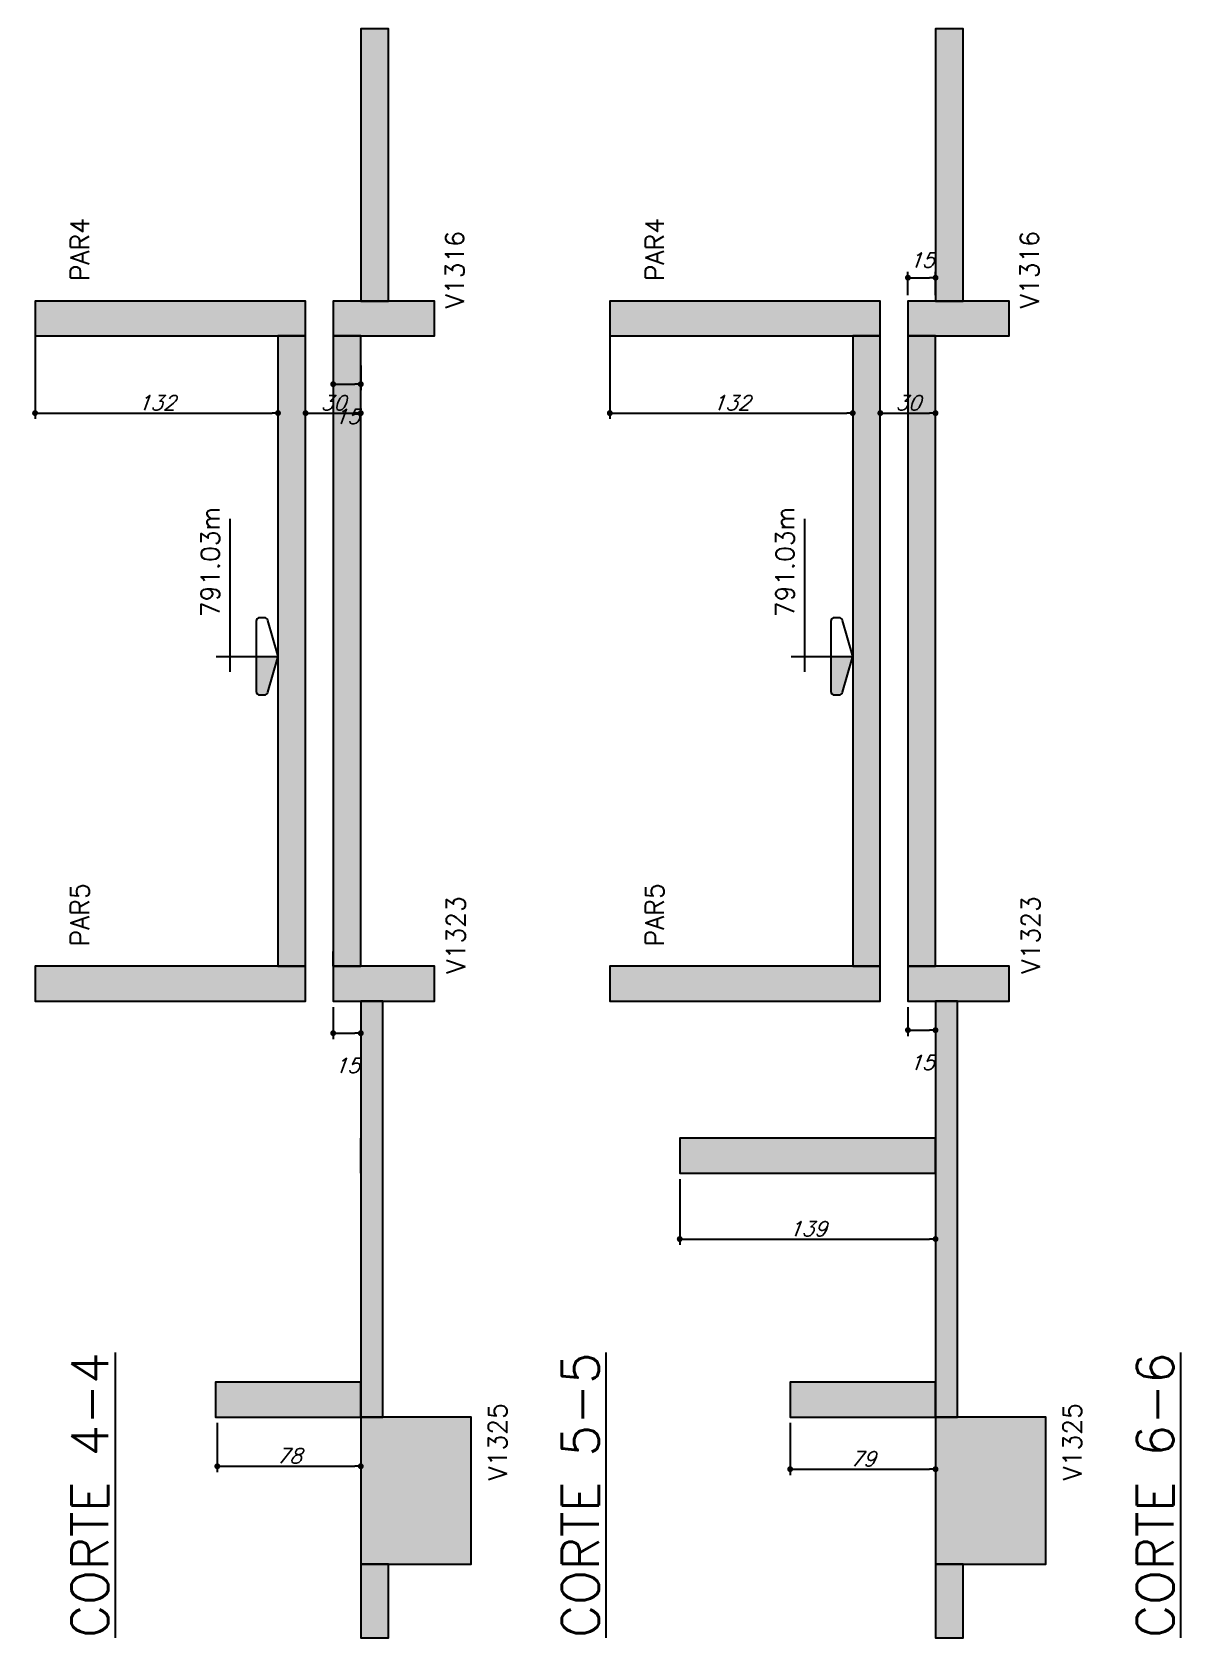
# Model space of a CAD drawing. Extents: x -5051 to 5519, y -2218 to 2282.
# Drawn here: x -4542 to -3918, y -556 to 317 of the extents above; entities that cross this region are included whole.
import ezdxf
from ezdxf.enums import TextEntityAlignment as Align

# ---------------------------------------------------------------- set-up
doc = ezdxf.new("R2010")
doc.units = 0
doc.header["$LTSCALE"] = 50
doc.header["$MEASUREMENT"] = 0
doc.layers.get('0').update_dxf_attribs({"linetype": 'CONTINUOUS'})
doc.layers.get('DEFPOINTS').update_dxf_attribs({"linetype": 'CONTINUOUS'})
for name, color, linetype in [('F-CORTE', 4, 'CONTINUOUS'), ('F-COTAS', 106, 'CONTINUOUS'), ('F-NÍVEL-VISTA', 2, 'CONTINUOUS'), ('F-SOLIDO-CORTE', 71, 'CONTINUOUS'), ('F-TEXTO', 6, 'CONTINUOUS'), ('F-TEXTO-YELLOW', 2, 'CONTINUOUS')]:
    doc.layers.add(name, color=color, linetype=linetype)
doc.styles.add('CP-TEXT-INCL', font='simplex.shx', dxfattribs={"oblique": 20})
doc.styles.add('MCP', font='simplex.shx')
doc.dimstyles.new('CP-COTAS-50', dxfattribs={"dimscale": 0.64, "dimtxt": 12.5, "dimasz": 5, "dimexe": 5, "dimexo": 5, "dimgap": 2.5, "dimtad": 1, "dimdec": 1, "dimdsep": 46, "dimtxsty": 'CP-TEXT-INCL', "dimblk1": 'DOT', "dimblk2": 'DOT', "dimsah": 1, "dimcen": 9, "dimclrd": 256, "dimclre": 256, "dimclrt": 256, "dimadec": 0, "dimazin": 0, "dimtfac": 1, "dimtdec": 1, "dimtmove": 2, "dimatfit": 3, "dimldrblk": 'DOT', "dimfxl": 5, "dimtolj": 1, "dimarcsym": 0})

# ---------------------------------------------------------------- blocks, each defined once
blk = doc.blocks.new('_DOT')
at = {"color": 0, "linetype": 'ByBlock'}
blk.add_line((-0.5, 0), (-1, 0), dxfattribs=at)
at = {"color": 0, "linetype": 'ByBlock', "const_width": 0.5}
blk.add_lwpolyline([(-0.25, 0, 1), (0.25, 0, 1)], format="xyb", close=True, dxfattribs=at)
blk = doc.blocks.new('*D253')
at = {"layer": 'DEFPOINTS', "color": 0, "linetype": 'Continuous', "transparency": 16777216}
for p in [(-4441.67, -435.5), (-4363.71, -455.48), (-4363.71, -462.24)]:
    blk.add_point(p, dxfattribs=at)
at = {"layer": 'F-COTAS', "linetype": 'Continuous', "lineweight": -2, "transparency": 16777216}
for p, q in [((-4441.67, -438.7), (-4441.67, -465.44)), ((-4438.47, -462.24), (-4366.91, -462.24)), ((-4363.71, -458.68), (-4363.71, -465.44))]:
    blk.add_line(p, q, dxfattribs=at)
at = {"layer": 'F-COTAS', "linetype": 'Continuous', "lineweight": -2, "transparency": 16777216, "xscale": 3.2, "yscale": 3.2, "zscale": 3.2, "rotation": 180}
blk.add_blockref('_DOT', (-4441.67, -462.24), dxfattribs=at)
at = {"layer": 'F-COTAS', "linetype": 'Continuous', "lineweight": -2, "transparency": 16777216, "xscale": 3.2, "yscale": 3.2, "zscale": 3.2}
blk.add_blockref('_DOT', (-4363.71, -462.24), dxfattribs=at)
at = {"layer": 'F-COTAS', "linetype": 'Continuous', "transparency": 16777216, "insert": (-4402.69, -456.64), "char_height": 8, "attachment_point": 5, "style": 'CP-TEXT-INCL'}
blk.add_mtext('\\A1;78', dxfattribs=at)
blk = doc.blocks.new('*D254')
at = {"layer": 'DEFPOINTS', "color": 0, "linetype": 'Continuous', "transparency": 16777216}
for p in [(-4130.38, -435.5), (-4051.38, -456.83), (-4051.38, -463.83)]:
    blk.add_point(p, dxfattribs=at)
at = {"layer": 'F-COTAS', "linetype": 'Continuous', "lineweight": -2, "transparency": 16777216}
for p, q in [((-4130.38, -438.7), (-4130.38, -467.03)), ((-4051.38, -460.03), (-4051.38, -467.03)), ((-4127.18, -463.83), (-4054.58, -463.83))]:
    blk.add_line(p, q, dxfattribs=at)
at = {"layer": 'F-COTAS', "linetype": 'Continuous', "lineweight": -2, "transparency": 16777216, "xscale": 3.2, "yscale": 3.2, "zscale": 3.2, "rotation": 180}
blk.add_blockref('_DOT', (-4130.38, -463.83), dxfattribs=at)
at = {"layer": 'F-COTAS', "linetype": 'Continuous', "lineweight": -2, "transparency": 16777216, "xscale": 3.2, "yscale": 3.2, "zscale": 3.2}
blk.add_blockref('_DOT', (-4051.38, -463.83), dxfattribs=at)
at = {"layer": 'F-COTAS', "linetype": 'Continuous', "transparency": 16777216, "insert": (-4090.88, -458.23), "char_height": 8, "attachment_point": 5, "style": 'CP-TEXT-INCL'}
blk.add_mtext('\\A1;79', dxfattribs=at)
blk = doc.blocks.new('*D255')
at = {"layer": 'DEFPOINTS', "color": 0, "linetype": 'Continuous', "transparency": 16777216}
for p in [(-4190.38, -303), (-4051.38, -319.33), (-4051.38, -338.75)]:
    blk.add_point(p, dxfattribs=at)
at = {"layer": 'F-COTAS', "linetype": 'Continuous', "lineweight": -2, "transparency": 16777216}
for p, q in [((-4190.38, -306.2), (-4190.38, -341.95)), ((-4051.38, -322.53), (-4051.38, -341.95)), ((-4187.18, -338.75), (-4054.58, -338.75))]:
    blk.add_line(p, q, dxfattribs=at)
at = {"layer": 'F-COTAS', "linetype": 'Continuous', "lineweight": -2, "transparency": 16777216, "xscale": 3.2, "yscale": 3.2, "zscale": 3.2, "rotation": 180}
blk.add_blockref('_DOT', (-4190.38, -338.75), dxfattribs=at)
at = {"layer": 'F-COTAS', "linetype": 'Continuous', "lineweight": -2, "transparency": 16777216, "xscale": 3.2, "yscale": 3.2, "zscale": 3.2}
blk.add_blockref('_DOT', (-4051.38, -338.75), dxfattribs=at)
at = {"layer": 'F-COTAS', "linetype": 'Continuous', "transparency": 16777216, "insert": (-4120.88, -333.15), "char_height": 8, "attachment_point": 5, "style": 'CP-TEXT-INCL'}
blk.add_mtext('\\A1;139', dxfattribs=at)
blk = doc.blocks.new('*D257')
at = {"layer": 'DEFPOINTS', "color": 0, "linetype": 'Continuous', "transparency": 16777216}
for p in [(-4378.71, -209.5), (-4363.71, -214.76), (-4363.71, -226.89)]:
    blk.add_point(p, dxfattribs=at)
at = {"layer": 'F-COTAS', "linetype": 'Continuous', "lineweight": -2, "transparency": 16777216}
for p, q in [((-4378.71, -212.7), (-4378.71, -230.09)), ((-4363.71, -217.96), (-4363.71, -230.09)), ((-4375.51, -226.89), (-4366.91, -226.89))]:
    blk.add_line(p, q, dxfattribs=at)
at = {"layer": 'F-COTAS', "linetype": 'Continuous', "lineweight": -2, "transparency": 16777216, "xscale": 3.2, "yscale": 3.2, "zscale": 3.2, "rotation": 180}
blk.add_blockref('_DOT', (-4378.71, -226.89), dxfattribs=at)
at = {"layer": 'F-COTAS', "linetype": 'Continuous', "lineweight": -2, "transparency": 16777216, "xscale": 3.2, "yscale": 3.2, "zscale": 3.2}
blk.add_blockref('_DOT', (-4363.71, -226.89), dxfattribs=at)
at = {"layer": 'F-COTAS', "linetype": 'Continuous', "transparency": 16777216, "insert": (-4371.21, -244.49), "char_height": 8, "attachment_point": 5, "style": 'CP-TEXT-INCL'}
blk.add_mtext('\\A1;15', dxfattribs=at)
blk = doc.blocks.new('*D258')
at = {"layer": 'DEFPOINTS', "color": 0, "linetype": 'Continuous', "transparency": 16777216}
for p in [(-4066.38, -209.5), (-4051.38, -209.5), (-4051.38, -225.23)]:
    blk.add_point(p, dxfattribs=at)
at = {"layer": 'F-COTAS', "linetype": 'Continuous', "lineweight": -2, "transparency": 16777216}
for p, q in [((-4066.38, -212.7), (-4066.38, -228.43)), ((-4051.38, -212.7), (-4051.38, -228.43)), ((-4063.18, -225.23), (-4054.58, -225.23))]:
    blk.add_line(p, q, dxfattribs=at)
at = {"layer": 'F-COTAS', "linetype": 'Continuous', "lineweight": -2, "transparency": 16777216, "xscale": 3.2, "yscale": 3.2, "zscale": 3.2, "rotation": 180}
blk.add_blockref('_DOT', (-4066.38, -225.23), dxfattribs=at)
at = {"layer": 'F-COTAS', "linetype": 'Continuous', "lineweight": -2, "transparency": 16777216, "xscale": 3.2, "yscale": 3.2, "zscale": 3.2}
blk.add_blockref('_DOT', (-4051.38, -225.23), dxfattribs=at)
at = {"layer": 'F-COTAS', "linetype": 'Continuous', "transparency": 16777216, "insert": (-4058.88, -242.83), "char_height": 8, "attachment_point": 5, "style": 'CP-TEXT-INCL'}
blk.add_mtext('\\A1;15', dxfattribs=at)
blk = doc.blocks.new('*D260')
at = {"layer": 'DEFPOINTS', "color": 0, "linetype": 'Continuous', "transparency": 16777216}
for p in [(-4378.71, 152), (-4363.71, 139.1), (-4363.71, 125.82)]:
    blk.add_point(p, dxfattribs=at)
at = {"layer": 'F-COTAS', "linetype": 'Continuous', "lineweight": -2, "transparency": 16777216}
for p, q in [((-4378.71, 148.8), (-4378.71, 122.62)), ((-4363.71, 135.9), (-4363.71, 122.62)), ((-4375.51, 125.82), (-4366.91, 125.82))]:
    blk.add_line(p, q, dxfattribs=at)
at = {"layer": 'F-COTAS', "linetype": 'Continuous', "lineweight": -2, "transparency": 16777216, "xscale": 3.2, "yscale": 3.2, "zscale": 3.2, "rotation": 180}
blk.add_blockref('_DOT', (-4378.71, 125.82), dxfattribs=at)
at = {"layer": 'F-COTAS', "linetype": 'Continuous', "lineweight": -2, "transparency": 16777216, "xscale": 3.2, "yscale": 3.2, "zscale": 3.2}
blk.add_blockref('_DOT', (-4363.71, 125.82), dxfattribs=at)
at = {"layer": 'F-COTAS', "linetype": 'Continuous', "transparency": 16777216, "insert": (-4371.21, 108.22), "char_height": 8, "attachment_point": 5, "style": 'CP-TEXT-INCL'}
blk.add_mtext('\\A1;15', dxfattribs=at)
blk = doc.blocks.new('*D261')
at = {"layer": 'DEFPOINTS', "color": 0, "linetype": 'Continuous', "transparency": 16777216}
for p in [(-4051.38, 183.68), (-4066.38, 171), (-4051.38, 171)]:
    blk.add_point(p, dxfattribs=at)
at = {"layer": 'F-COTAS', "linetype": 'Continuous', "lineweight": -2, "transparency": 16777216}
for p, q in [((-4066.38, 174.2), (-4066.38, 186.88)), ((-4063.18, 183.68), (-4054.58, 183.68)), ((-4051.38, 174.2), (-4051.38, 186.88))]:
    blk.add_line(p, q, dxfattribs=at)
at = {"layer": 'F-COTAS', "linetype": 'Continuous', "lineweight": -2, "transparency": 16777216, "xscale": 3.2, "yscale": 3.2, "zscale": 3.2, "rotation": 180}
blk.add_blockref('_DOT', (-4066.38, 183.68), dxfattribs=at)
at = {"layer": 'F-COTAS', "linetype": 'Continuous', "lineweight": -2, "transparency": 16777216, "xscale": 3.2, "yscale": 3.2, "zscale": 3.2}
blk.add_blockref('_DOT', (-4051.38, 183.68), dxfattribs=at)
at = {"layer": 'F-COTAS', "linetype": 'Continuous', "transparency": 16777216, "insert": (-4058.88, 193.28), "char_height": 8, "attachment_point": 5, "style": 'CP-TEXT-INCL'}
blk.add_mtext('\\A1;15', dxfattribs=at)
blk = doc.blocks.new('*D263')
at = {"layer": 'DEFPOINTS', "color": 0, "transparency": 16777216}
for p in [(-4228.38, 155.78), (-4096.38, 122.63), (-4096.38, 110.09)]:
    blk.add_point(p, dxfattribs=at)
at = {"layer": 'F-COTAS', "lineweight": -2, "transparency": 16777216}
for p, q in [((-4228.38, 152.58), (-4228.38, 106.89)), ((-4096.38, 119.43), (-4096.38, 106.89)), ((-4225.18, 110.09), (-4099.58, 110.09))]:
    blk.add_line(p, q, dxfattribs=at)
at = {"layer": 'F-COTAS', "lineweight": -2, "transparency": 16777216, "xscale": 3.2, "yscale": 3.2, "zscale": 3.2, "rotation": 180}
blk.add_blockref('_DOT', (-4228.38, 110.09), dxfattribs=at)
at = {"layer": 'F-COTAS', "lineweight": -2, "transparency": 16777216, "xscale": 3.2, "yscale": 3.2, "zscale": 3.2}
blk.add_blockref('_DOT', (-4096.38, 110.09), dxfattribs=at)
at = {"layer": 'F-COTAS', "transparency": 16777216, "insert": (-4162.38, 115.69), "char_height": 8, "attachment_point": 5, "style": 'CP-TEXT-INCL'}
blk.add_mtext('\\A1;132', dxfattribs=at)
blk = doc.blocks.new('*D264')
at = {"layer": 'DEFPOINTS', "color": 0, "transparency": 16777216}
for p in [(-4081.38, 110.09), (-4051.38, 110.09), (-4051.38, 110.09)]:
    blk.add_point(p, dxfattribs=at)
at = {"layer": 'F-COTAS', "lineweight": -2, "transparency": 16777216}
blk.add_line((-4078.18, 110.09), (-4054.58, 110.09), dxfattribs=at)
at = {"layer": 'F-COTAS', "lineweight": -2, "transparency": 16777216, "xscale": 3.2, "yscale": 3.2, "zscale": 3.2, "rotation": 180}
blk.add_blockref('_DOT', (-4081.38, 110.09), dxfattribs=at)
at = {"layer": 'F-COTAS', "lineweight": -2, "transparency": 16777216, "xscale": 3.2, "yscale": 3.2, "zscale": 3.2}
blk.add_blockref('_DOT', (-4051.38, 110.09), dxfattribs=at)
at = {"layer": 'F-COTAS', "transparency": 16777216, "insert": (-4066.38, 115.69), "char_height": 8, "attachment_point": 5, "style": 'CP-TEXT-INCL'}
blk.add_mtext('\\A1;30', dxfattribs=at)
blk = doc.blocks.new('Nível - Vista')
at = {"layer": 'F-NÍVEL-VISTA'}
blk.add_hatch(color=71, dxfattribs=at).paths.add_polyline_path([(0, 0.238), (-0.38, 0.238, 0.414214), (-0.42, 0.198), (-0.42, 0.148, 0.331206), (-0.391, 0.11), (-0.011, 0.002, 0.072993), (0, 0)])
at = {"layer": 'F-NÍVEL-VISTA', "color": 2}
for p, q in [((0, 0.67), (0, 0)), ((-0.168, 0.521), (1.493, 0.521))]:
    blk.add_line(p, q, dxfattribs=at)
blk.add_lwpolyline([(-0.011, 0.002, 0.146769), (0.011, 0.002), (0.391, 0.11, 0.331206), (0.42, 0.148), (0.42, 0.198, 0.414214), (0.38, 0.238), (-0.38, 0.238, 0.414214), (-0.42, 0.198), (-0.42, 0.148, 0.331206), (-0.391, 0.11), (-0.011, 0.002, 0.146769), (0.011, 0.002)], format="xyb", dxfattribs=at)
at = {"layer": 'F-TEXTO', "color": 3, "style": 'MCP'}
for tag, p in [('NÍVEL', (1.026, 0.636)), ('NÍVEL_DETALHE', (1.02, 0.186))]:
    blk.add_attdef(tag, text='', height=0.2, dxfattribs=at).set_placement(p, align=Align.CENTER)
blk = doc.blocks.new('*D265')
at = {"layer": 'DEFPOINTS', "color": 0, "transparency": 16777216}
for p in [(-4540.71, 155.78), (-4408.71, 122.63), (-4408.71, 110.09)]:
    blk.add_point(p, dxfattribs=at)
at = {"layer": 'F-COTAS', "lineweight": -2, "transparency": 16777216}
for p, q in [((-4540.71, 152.58), (-4540.71, 106.89)), ((-4408.71, 119.43), (-4408.71, 106.89)), ((-4537.51, 110.09), (-4411.91, 110.09))]:
    blk.add_line(p, q, dxfattribs=at)
at = {"layer": 'F-COTAS', "lineweight": -2, "transparency": 16777216, "xscale": 3.2, "yscale": 3.2, "zscale": 3.2, "rotation": 180}
blk.add_blockref('_DOT', (-4540.71, 110.09), dxfattribs=at)
at = {"layer": 'F-COTAS', "lineweight": -2, "transparency": 16777216, "xscale": 3.2, "yscale": 3.2, "zscale": 3.2}
blk.add_blockref('_DOT', (-4408.71, 110.09), dxfattribs=at)
at = {"layer": 'F-COTAS', "transparency": 16777216, "insert": (-4474.71, 115.69), "char_height": 8, "attachment_point": 5, "style": 'CP-TEXT-INCL'}
blk.add_mtext('\\A1;132', dxfattribs=at)
blk = doc.blocks.new('*D266')
at = {"layer": 'DEFPOINTS', "color": 0, "transparency": 16777216}
for p in [(-4393.71, 110.09), (-4363.71, 110.09), (-4363.71, 110.09)]:
    blk.add_point(p, dxfattribs=at)
at = {"layer": 'F-COTAS', "lineweight": -2, "transparency": 16777216}
blk.add_line((-4390.51, 110.09), (-4366.91, 110.09), dxfattribs=at)
at = {"layer": 'F-COTAS', "lineweight": -2, "transparency": 16777216, "xscale": 3.2, "yscale": 3.2, "zscale": 3.2, "rotation": 180}
blk.add_blockref('_DOT', (-4393.71, 110.09), dxfattribs=at)
at = {"layer": 'F-COTAS', "lineweight": -2, "transparency": 16777216, "xscale": 3.2, "yscale": 3.2, "zscale": 3.2}
blk.add_blockref('_DOT', (-4363.71, 110.09), dxfattribs=at)
at = {"layer": 'F-COTAS', "transparency": 16777216, "insert": (-4378.71, 115.69), "char_height": 8, "attachment_point": 5, "style": 'CP-TEXT-INCL'}
blk.add_mtext('\\A1;30', dxfattribs=at)

msp = doc.modelspace()

# ---------------------------------------------------------------- hatches: boundary and pattern name
at = {"layer": 'F-SOLIDO-CORTE', "linetype": 'Continuous'}
for points in [[(-4360.157, 171), (-4352.394, 171), (-4348.71, 171), (-4348.71, 207.35), (-4348.71, 242.403), (-4348.71, 319), (-4352.263, 319), (-4356.877, 319), (-4363.71, 319), (-4363.71, 283.947), (-4363.71, 207.35), (-4363.71, 171)], [(-4048.968, 171), (-4043.006, 171), (-4036.379, 171), (-4036.379, 236.388), (-4036.379, 260.18), (-4036.379, 319), (-4038.79, 319), (-4044.752, 319), (-4051.379, 319), (-4051.379, 295.209), (-4051.379, 236.388), (-4051.379, 171)], [(-4540.71, 159.551), (-4540.71, 152), (-4517.079, 152), (-4458.656, 152), (-4393.71, 152), (-4393.71, 155.054), (-4393.71, 162.606), (-4393.71, 171), (-4417.341, 171), (-4475.764, 171), (-4540.71, 171), (-4540.71, 162.606)], [(-4378.71, 161.833), (-4378.71, 152), (-4365.684, 152), (-4337.218, 152), (-4323.71, 152), (-4323.71, 156.5), (-4323.71, 166.333), (-4323.71, 171), (-4336.736, 171), (-4365.202, 171), (-4378.71, 171), (-4378.71, 166.333)], [(-4228.379, 159.551), (-4228.379, 152), (-4204.748, 152), (-4146.325, 152), (-4081.379, 152), (-4081.379, 155.054), (-4081.379, 162.606), (-4081.379, 171), (-4105.01, 171), (-4163.433, 171), (-4228.379, 171), (-4228.379, 162.606)], [(-4066.379, 159.551), (-4066.379, 152), (-4057.538, 152), (-4035.679, 152), (-4011.379, 152), (-4011.379, 155.054), (-4011.379, 162.606), (-4011.379, 171), (-4020.22, 171), (-4042.079, 171), (-4066.379, 171), (-4066.379, 162.606)], [(-4406.299, -190.5), (-4400.337, -190.5), (-4393.71, -190.5), (-4393.71, -39.179), (-4393.71, -35.804), (-4393.71, -27.457), (-4393.71, 20.849), (-4393.71, 140.278), (-4393.71, 143.654), (-4393.71, 152), (-4396.121, 152), (-4402.083, 152), (-4408.71, 152), (-4408.71, 148.624), (-4408.71, 140.278), (-4408.71, 91.972), (-4408.71, -27.457), (-4408.71, -30.833), (-4408.71, -39.179), (-4408.71, -190.5)], [(-4375.157, -190.5), (-4367.394, -190.5), (-4363.71, -190.5), (-4363.71, -106.379), (-4363.71, -25.26), (-4363.71, 152), (-4367.263, 152), (-4375.026, 152), (-4378.71, 152), (-4378.71, 70.881), (-4378.71, -106.379), (-4378.71, -190.5)], [(-4093.968, -190.5), (-4088.006, -190.5), (-4081.379, -190.5), (-4081.379, -39.179), (-4081.379, -35.804), (-4081.379, -27.457), (-4081.379, 20.849), (-4081.379, 140.278), (-4081.379, 143.654), (-4081.379, 152), (-4083.79, 152), (-4089.752, 152), (-4096.379, 152), (-4096.379, 148.624), (-4096.379, 140.278), (-4096.379, 91.972), (-4096.379, -27.457), (-4096.379, -30.833), (-4096.379, -39.179), (-4096.379, -190.5)], [(-4063.968, -190.5), (-4058.006, -190.5), (-4051.379, -190.5), (-4051.379, -39.179), (-4051.379, -35.804), (-4051.379, -27.457), (-4051.379, 20.206), (-4051.379, 138.045), (-4051.379, 142.064), (-4051.379, 152), (-4053.79, 152), (-4059.752, 152), (-4066.379, 152), (-4066.379, 147.981), (-4066.379, 138.045), (-4066.379, 90.382), (-4066.379, -27.457), (-4066.379, -30.833), (-4066.379, -39.179), (-4066.379, -190.5)], [(-4540.71, -201.949), (-4540.71, -209.5), (-4517.079, -209.5), (-4458.656, -209.5), (-4393.71, -209.5), (-4393.71, -206.446), (-4393.71, -198.894), (-4393.71, -190.5), (-4417.341, -190.5), (-4475.764, -190.5), (-4540.71, -190.5), (-4540.71, -198.894)], [(-4378.71, -199.667), (-4378.71, -209.5), (-4365.684, -209.5), (-4337.218, -209.5), (-4323.71, -209.5), (-4323.71, -205), (-4323.71, -195.167), (-4323.71, -190.5), (-4336.736, -190.5), (-4365.202, -190.5), (-4378.71, -190.5), (-4378.71, -195.167)], [(-4228.379, -201.949), (-4228.379, -209.5), (-4204.748, -209.5), (-4146.325, -209.5), (-4081.379, -209.5), (-4081.379, -206.446), (-4081.379, -198.894), (-4081.379, -190.5), (-4105.01, -190.5), (-4163.433, -190.5), (-4228.379, -190.5), (-4228.379, -198.894)], [(-4066.379, -201.949), (-4066.379, -209.5), (-4057.538, -209.5), (-4035.679, -209.5), (-4011.379, -209.5), (-4011.379, -206.446), (-4011.379, -198.894), (-4011.379, -190.5), (-4020.22, -190.5), (-4042.079, -190.5), (-4066.379, -190.5), (-4066.379, -198.894)], [(-4360.868, -435.5), (-4354.657, -435.5), (-4351.71, -435.5), (-4351.71, -402.957), (-4351.71, -371.575), (-4351.71, -303), (-4351.71, -280.855), (-4351.71, -232.464), (-4351.71, -209.5), (-4354.552, -209.5), (-4360.763, -209.5), (-4363.71, -209.5), (-4363.71, -232.464), (-4363.71, -254.609), (-4363.71, -303), (-4363.71, -334.382), (-4363.71, -402.957), (-4363.71, -435.5)], [(-4051.379, -335.651), (-4051.379, -376.96), (-4051.379, -435.5), (-4049.45, -435.5), (-4044.681, -435.5), (-4039.379, -435.5), (-4039.379, -376.96), (-4039.379, -335.651), (-4039.379, -299.32), (-4039.379, -209.5), (-4041.308, -209.5), (-4046.077, -209.5), (-4051.379, -209.5), (-4051.379, -245.83)], [(-4051.379, -284), (-4055.298, -284), (-4106.036, -284), (-4190.379, -284), (-4190.379, -284.536), (-4190.379, -291.471), (-4190.379, -303), (-4186.46, -303), (-4135.196, -303), (-4051.379, -303), (-4051.379, -291.471), (-4051.379, -290.935)], [(-4363.71, -432.328), (-4363.71, -416.5), (-4364.757, -416.5), (-4376.9, -416.5), (-4442.71, -416.5), (-4442.71, -432.328), (-4442.71, -432.579), (-4442.71, -435.5), (-4441.668, -435.5), (-4429.581, -435.5), (-4363.71, -435.5), (-4363.71, -435.248)], [(-4051.379, -429.634), (-4051.379, -416.5), (-4052.844, -416.5), (-4075.771, -416.5), (-4130.379, -416.5), (-4130.379, -429.634), (-4130.379, -429.985), (-4130.379, -435.5), (-4128.924, -435.5), (-4106.1, -435.5), (-4051.379, -435.5), (-4051.379, -435.148)], [(-4363.71, -473.952), (-4363.71, -515.5), (-4349.858, -515.5), (-4318.697, -515.5), (-4303.71, -515.5), (-4303.71, -497.031), (-4303.71, -455.482), (-4303.71, -435.5), (-4317.562, -435.5), (-4348.723, -435.5), (-4363.71, -435.5), (-4363.71, -455.482)], [(-4040.931, -515.5), (-4016.27, -515.5), (-3991.379, -515.5), (-3991.379, -482.312), (-3991.379, -471.515), (-3991.379, -446.033), (-3991.379, -443.018), (-3991.379, -435.5), (-4001.024, -435.5), (-4025.079, -435.5), (-4051.379, -435.5), (-4051.379, -438.634), (-4051.379, -446.033), (-4051.379, -456.829), (-4051.379, -482.312), (-4051.379, -515.5)], [(-4363.71, -524.628), (-4363.71, -525.669), (-4363.71, -528.463), (-4363.71, -555.5), (-4363.279, -555.5), (-4358.849, -555.5), (-4348.71, -555.5), (-4348.71, -528.463), (-4348.71, -525.669), (-4348.71, -524.628), (-4348.71, -521.819), (-4348.71, -515.5), (-4352.173, -515.5), (-4359.963, -515.5), (-4363.71, -515.5), (-4363.71, -516.648)], [(-4051.379, -526.271), (-4051.379, -527.737), (-4051.379, -536.182), (-4051.379, -536.833), (-4051.379, -538.582), (-4051.379, -555.5), (-4050.596, -555.5), (-4042.723, -555.5), (-4036.379, -555.5), (-4036.379, -538.582), (-4036.379, -536.833), (-4036.379, -536.182), (-4036.379, -527.737), (-4036.379, -526.271), (-4036.379, -523.066), (-4036.379, -515.5), (-4038.991, -515.5), (-4045.156, -515.5), (-4051.379, -515.5), (-4051.379, -517.588)]]:
    msp.add_hatch(color=256, dxfattribs=at).paths.add_polyline_path(points, flags=16)

# ---------------------------------------------------------------- linework, layer by layer
at = {"layer": 'F-CORTE', "linetype": 'Continuous'}
for p, q in [((-4348.71, 242.403), (-4348.71, 319)), ((-4051.379, 319), (-4051.379, 295.209)), ((-4036.379, 260.18), (-4036.379, 319)), ((-4051.379, 295.209), (-4051.379, 236.388)), ((-4036.379, 236.388), (-4036.379, 260.18)), ((-4348.71, 207.35), (-4348.71, 242.403)), ((-4051.379, 236.388), (-4051.379, 171)), ((-4036.379, 171), (-4036.379, 236.388)), ((-4348.71, 171), (-4348.71, 207.35)), ((-4475.764, 171), (-4540.71, 171)), ((-4540.71, 171), (-4540.71, 159.551)), ((-4417.341, 171), (-4475.764, 171)), ((-4393.71, 171), (-4417.341, 171)), ((-4393.71, 162.606), (-4393.71, 171)), ((-4336.736, 171), (-4348.71, 171)), ((-4323.71, 171), (-4336.736, 171)), ((-4323.71, 166.333), (-4323.71, 171)), ((-4323.71, 156.5), (-4323.71, 166.333)), ((-4163.433, 171), (-4228.379, 171)), ((-4228.379, 171), (-4228.379, 159.551)), ((-4105.01, 171), (-4163.433, 171)), ((-4081.379, 171), (-4105.01, 171)), ((-4081.379, 162.606), (-4081.379, 171)), ((-4051.379, 171), (-4066.379, 171)), ((-4066.379, 171), (-4066.379, 159.551)), ((-4020.22, 171), (-4036.379, 171)), ((-4011.379, 171), (-4020.22, 171)), ((-4011.379, 162.606), (-4011.379, 171)), ((-4540.71, 159.551), (-4540.71, 152)), ((-4393.71, 155.054), (-4393.71, 162.606)), ((-4228.379, 159.551), (-4228.379, 152)), ((-4081.379, 155.054), (-4081.379, 162.606)), ((-4066.379, 159.551), (-4066.379, 152)), ((-4011.379, 155.054), (-4011.379, 162.606)), ((-4540.71, 152), (-4517.079, 152)), ((-4517.079, 152), (-4458.656, 152)), ((-4458.656, 152), (-4408.71, 152)), ((-4408.71, 152), (-4408.71, 148.624)), ((-4408.71, 148.624), (-4408.71, 140.278)), ((-4393.71, 152), (-4393.71, 155.054)), ((-4393.71, 143.654), (-4393.71, 152)), ((-4363.71, -25.26), (-4363.71, 152)), ((-4363.71, 152), (-4337.218, 152)), ((-4337.218, 152), (-4323.71, 152)), ((-4323.71, 152), (-4323.71, 156.5)), ((-4228.379, 152), (-4204.748, 152)), ((-4204.748, 152), (-4146.325, 152)), ((-4146.325, 152), (-4096.379, 152)), ((-4096.379, 152), (-4096.379, 148.624)), ((-4096.379, 148.624), (-4096.379, 140.278)), ((-4081.379, 152), (-4081.379, 155.054)), ((-4081.379, 143.654), (-4081.379, 152)), ((-4066.379, 152), (-4066.379, 147.981)), ((-4051.379, 142.064), (-4051.379, 152)), ((-4051.379, 152), (-4050.679, 152)), ((-4050.679, 152), (-4011.379, 152)), ((-4011.379, 152), (-4011.379, 155.054)), ((-4408.71, 140.278), (-4408.71, 91.972)), ((-4393.71, 140.278), (-4393.71, 143.654)), ((-4393.71, 20.849), (-4393.71, 140.278)), ((-4096.379, 140.278), (-4096.379, 91.972)), ((-4081.379, 140.278), (-4081.379, 143.654)), ((-4081.379, 20.849), (-4081.379, 140.278)), ((-4066.379, 147.981), (-4066.379, 138.045)), ((-4051.379, 138.045), (-4051.379, 142.064)), ((-4066.379, 138.045), (-4066.379, 90.382)), ((-4051.379, 20.206), (-4051.379, 138.045)), ((-4408.71, 91.972), (-4408.71, -27.457)), ((-4096.379, 91.972), (-4096.379, -27.457)), ((-4066.379, 90.382), (-4066.379, -27.457)), ((-4393.71, -27.457), (-4393.71, 20.849)), ((-4081.379, -27.457), (-4081.379, 20.849)), ((-4051.379, -27.457), (-4051.379, 20.206)), ((-4363.71, -106.379), (-4363.71, -25.26)), ((-4408.71, -27.457), (-4408.71, -30.833)), ((-4408.71, -30.833), (-4408.71, -39.179)), ((-4393.71, -35.804), (-4393.71, -27.457)), ((-4096.379, -27.457), (-4096.379, -30.833)), ((-4096.379, -30.833), (-4096.379, -39.179)), ((-4081.379, -35.804), (-4081.379, -27.457)), ((-4066.379, -27.457), (-4066.379, -30.833)), ((-4066.379, -30.833), (-4066.379, -39.179)), ((-4051.379, -35.804), (-4051.379, -27.457)), ((-4408.71, -39.179), (-4408.71, -190.5)), ((-4393.71, -39.179), (-4393.71, -35.804)), ((-4393.71, -190.5), (-4393.71, -39.179)), ((-4096.379, -39.179), (-4096.379, -190.5)), ((-4081.379, -39.179), (-4081.379, -35.804)), ((-4081.379, -190.5), (-4081.379, -39.179)), ((-4066.379, -39.179), (-4066.379, -190.5)), ((-4051.379, -39.179), (-4051.379, -35.804)), ((-4051.379, -190.5), (-4051.379, -39.179)), ((-4363.71, -190.5), (-4363.71, -106.379)), ((-4475.764, -190.5), (-4540.71, -190.5)), ((-4540.71, -190.5), (-4540.71, -201.949)), ((-4417.341, -190.5), (-4475.764, -190.5)), ((-4408.71, -190.5), (-4417.341, -190.5)), ((-4393.71, -198.894), (-4393.71, -190.5)), ((-4336.736, -190.5), (-4363.71, -190.5)), ((-4323.71, -190.5), (-4336.736, -190.5)), ((-4323.71, -195.167), (-4323.71, -190.5)), ((-4163.433, -190.5), (-4228.379, -190.5)), ((-4228.379, -190.5), (-4228.379, -201.949)), ((-4105.01, -190.5), (-4163.433, -190.5)), ((-4096.379, -190.5), (-4105.01, -190.5)), ((-4081.379, -198.894), (-4081.379, -190.5)), ((-4066.379, -190.5), (-4066.379, -190.5)), ((-4066.379, -190.5), (-4066.379, -201.949)), ((-4020.22, -190.5), (-4051.379, -190.5)), ((-4011.379, -190.5), (-4020.22, -190.5)), ((-4011.379, -198.894), (-4011.379, -190.5)), ((-4393.71, -206.446), (-4393.71, -198.894)), ((-4323.71, -205), (-4323.71, -195.167)), ((-4081.379, -206.446), (-4081.379, -198.894)), ((-4011.379, -206.446), (-4011.379, -198.894)), ((-4540.71, -201.949), (-4540.71, -209.5)), ((-4393.71, -209.5), (-4393.71, -206.446)), ((-4323.71, -209.5), (-4323.71, -205)), ((-4228.379, -201.949), (-4228.379, -209.5)), ((-4081.379, -209.5), (-4081.379, -206.446)), ((-4066.379, -201.949), (-4066.379, -209.5)), ((-4011.379, -209.5), (-4011.379, -206.446)), ((-4540.71, -209.5), (-4517.079, -209.5)), ((-4517.079, -209.5), (-4458.656, -209.5)), ((-4458.656, -209.5), (-4393.71, -209.5)), ((-4351.71, -232.464), (-4351.71, -209.5)), ((-4351.71, -209.5), (-4337.218, -209.5)), ((-4337.218, -209.5), (-4323.71, -209.5)), ((-4228.379, -209.5), (-4204.748, -209.5)), ((-4204.748, -209.5), (-4146.325, -209.5)), ((-4146.325, -209.5), (-4081.379, -209.5)), ((-4066.379, -209.5), (-4057.538, -209.5)), ((-4057.538, -209.5), (-4051.379, -209.5)), ((-4051.379, -209.5), (-4051.379, -284)), ((-4039.379, -299.32), (-4039.379, -209.5)), ((-4039.379, -209.5), (-4035.679, -209.5)), ((-4035.679, -209.5), (-4011.379, -209.5)), ((-4351.71, -280.855), (-4351.71, -232.464)), ((-4363.71, -303), (-4363.71, -284)), ((-4363.71, -284), (-4363.71, -334.382)), ((-4351.71, -303), (-4351.71, -280.855)), ((-4051.379, -284), (-4051.379, -416.5)), ((-4351.71, -371.575), (-4351.71, -303)), ((-4039.379, -335.651), (-4039.379, -299.32)), ((-4363.71, -334.382), (-4363.71, -402.957)), ((-4039.379, -376.96), (-4039.379, -335.651)), ((-4351.71, -402.957), (-4351.71, -371.575)), ((-4039.379, -435.5), (-4039.379, -376.96)), ((-4363.71, -402.957), (-4363.71, -416.5)), ((-4351.71, -435.5), (-4351.71, -402.957)), ((-4376.9, -416.5), (-4442.71, -416.5)), ((-4442.71, -416.5), (-4442.71, -432.328)), ((-4364.757, -416.5), (-4376.9, -416.5)), ((-4363.71, -416.5), (-4364.757, -416.5)), ((-4075.771, -416.5), (-4130.379, -416.5)), ((-4130.379, -416.5), (-4130.379, -429.634)), ((-4052.844, -416.5), (-4075.771, -416.5)), ((-4051.379, -416.5), (-4052.844, -416.5)), ((-4442.71, -432.328), (-4442.71, -432.579)), ((-4442.71, -432.579), (-4442.71, -435.5)), ((-4442.71, -435.5), (-4441.668, -435.5)), ((-4441.668, -435.5), (-4429.581, -435.5)), ((-4429.581, -435.5), (-4363.71, -435.5)), ((-4363.71, -435.5), (-4363.71, -473.952)), ((-4348.723, -435.5), (-4351.71, -435.5)), ((-4317.562, -435.5), (-4348.723, -435.5)), ((-4303.71, -435.5), (-4317.562, -435.5)), ((-4303.71, -455.482), (-4303.71, -435.5)), ((-4130.379, -429.634), (-4130.379, -429.985)), ((-4130.379, -429.985), (-4130.379, -435.5)), ((-4130.379, -435.5), (-4128.924, -435.5)), ((-4128.924, -435.5), (-4106.1, -435.5)), ((-4106.1, -435.5), (-4051.379, -435.5)), ((-4051.379, -435.5), (-4051.379, -438.634)), ((-4025.079, -435.5), (-4039.379, -435.5)), ((-4001.024, -435.5), (-4025.079, -435.5)), ((-3991.379, -435.5), (-4001.024, -435.5)), ((-3991.379, -443.018), (-3991.379, -435.5)), ((-4051.379, -438.634), (-4051.379, -446.033)), ((-3991.379, -446.033), (-3991.379, -443.018)), ((-4051.379, -446.033), (-4051.379, -456.829)), ((-3991.379, -471.515), (-3991.379, -446.033)), ((-4303.71, -497.031), (-4303.71, -455.482)), ((-4051.379, -456.829), (-4051.379, -482.312)), ((-4363.71, -473.952), (-4363.71, -515.5)), ((-3991.379, -482.312), (-3991.379, -471.515)), ((-4051.379, -482.312), (-4051.379, -515.5)), ((-3991.379, -515.5), (-3991.379, -482.312)), ((-4303.71, -515.5), (-4303.71, -497.031)), ((-4363.71, -515.5), (-4363.71, -524.628)), ((-4348.71, -521.819), (-4348.71, -515.5)), ((-4348.71, -515.5), (-4318.697, -515.5)), ((-4348.71, -524.628), (-4348.71, -521.819)), ((-4318.697, -515.5), (-4303.71, -515.5)), ((-4051.379, -515.5), (-4051.379, -526.271)), ((-4036.379, -523.066), (-4036.379, -515.5)), ((-4036.379, -515.5), (-3991.379, -515.5)), ((-4036.379, -526.271), (-4036.379, -523.066)), ((-4363.71, -524.628), (-4363.71, -555.5)), ((-4348.71, -525.669), (-4348.71, -524.628)), ((-4348.71, -528.463), (-4348.71, -525.669)), ((-4348.71, -555.5), (-4348.71, -528.463)), ((-4051.379, -526.271), (-4051.379, -555.5)), ((-4036.379, -527.737), (-4036.379, -526.271)), ((-4036.379, -536.182), (-4036.379, -527.737)), ((-4036.379, -536.833), (-4036.379, -536.182)), ((-4036.379, -538.582), (-4036.379, -536.833)), ((-4036.379, -555.5), (-4036.379, -538.582)), ((-4363.71, -555.5), (-4363.279, -555.5)), ((-4363.279, -555.5), (-4358.849, -555.5)), ((-4358.849, -555.5), (-4348.71, -555.5)), ((-4051.379, -555.5), (-4050.596, -555.5)), ((-4050.596, -555.5), (-4042.723, -555.5)), ((-4042.723, -555.5), (-4036.379, -555.5))]:
    msp.add_line(p, q, dxfattribs=at)
msp.add_lwpolyline([(-4363.71, 319), (-4363.71, 283.947), (-4363.71, 207.35), (-4363.71, 171), (-4365.202, 171), (-4378.71, 171), (-4378.71, 161.833), (-4378.71, 152), (-4378.71, 152), (-4378.71, 152), (-4378.71, 70.881), (-4378.71, -106.379), (-4378.71, -190.5), (-4378.71, -182.551), (-4378.71, -190.5), (-4378.71, -199.667), (-4378.71, -209.5), (-4365.684, -209.5), (-4363.71, -209.5), (-4363.71, -232.464), (-4363.71, -254.609), (-4363.71, -284)], dxfattribs=at)
at = {"layer": 'F-SOLIDO-CORTE', "linetype": 'Continuous'}
for points in [[(-4360.157, 171), (-4352.394, 171), (-4348.71, 171), (-4348.71, 207.35), (-4348.71, 242.403), (-4348.71, 319), (-4352.263, 319), (-4356.877, 319), (-4363.71, 319), (-4363.71, 283.947), (-4363.71, 207.35), (-4363.71, 171), (-4360.157, 171)], [(-4048.968, 171), (-4043.006, 171), (-4036.379, 171), (-4036.379, 236.388), (-4036.379, 260.18), (-4036.379, 319), (-4038.79, 319), (-4044.752, 319), (-4051.379, 319), (-4051.379, 295.209), (-4051.379, 236.388), (-4051.379, 171), (-4048.968, 171)], [(-4540.71, 159.551), (-4540.71, 152), (-4517.079, 152), (-4458.656, 152), (-4393.71, 152), (-4393.71, 155.054), (-4393.71, 162.606), (-4393.71, 171), (-4417.341, 171), (-4475.764, 171), (-4540.71, 171), (-4540.71, 162.606), (-4540.71, 159.551)], [(-4378.71, 161.833), (-4378.71, 152), (-4365.684, 152), (-4337.218, 152), (-4323.71, 152), (-4323.71, 156.5), (-4323.71, 166.333), (-4323.71, 171), (-4336.736, 171), (-4365.202, 171), (-4378.71, 171), (-4378.71, 166.333), (-4378.71, 161.833)], [(-4228.379, 159.551), (-4228.379, 152), (-4204.748, 152), (-4146.325, 152), (-4081.379, 152), (-4081.379, 155.054), (-4081.379, 162.606), (-4081.379, 171), (-4105.01, 171), (-4163.433, 171), (-4228.379, 171), (-4228.379, 162.606), (-4228.379, 159.551)], [(-4066.379, 159.551), (-4066.379, 152), (-4057.538, 152), (-4035.679, 152), (-4011.379, 152), (-4011.379, 155.054), (-4011.379, 162.606), (-4011.379, 171), (-4020.22, 171), (-4042.079, 171), (-4066.379, 171), (-4066.379, 162.606), (-4066.379, 159.551)], [(-4406.299, -190.5), (-4400.337, -190.5), (-4393.71, -190.5), (-4393.71, -39.179), (-4393.71, -35.804), (-4393.71, -27.457), (-4393.71, 20.849), (-4393.71, 140.278), (-4393.71, 143.654), (-4393.71, 152), (-4396.121, 152), (-4402.083, 152), (-4408.71, 152), (-4408.71, 148.624), (-4408.71, 140.278), (-4408.71, 91.972), (-4408.71, -27.457), (-4408.71, -30.833), (-4408.71, -39.179), (-4408.71, -190.5), (-4406.299, -190.5)], [(-4375.157, -190.5), (-4367.394, -190.5), (-4363.71, -190.5), (-4363.71, -106.379), (-4363.71, -25.26), (-4363.71, 152), (-4367.263, 152), (-4375.026, 152), (-4378.71, 152), (-4378.71, 70.881), (-4378.71, -106.379), (-4378.71, -190.5), (-4375.157, -190.5)], [(-4093.968, -190.5), (-4088.006, -190.5), (-4081.379, -190.5), (-4081.379, -39.179), (-4081.379, -35.804), (-4081.379, -27.457), (-4081.379, 20.849), (-4081.379, 140.278), (-4081.379, 143.654), (-4081.379, 152), (-4083.79, 152), (-4089.752, 152), (-4096.379, 152), (-4096.379, 148.624), (-4096.379, 140.278), (-4096.379, 91.972), (-4096.379, -27.457), (-4096.379, -30.833), (-4096.379, -39.179), (-4096.379, -190.5), (-4093.968, -190.5)], [(-4063.968, -190.5), (-4058.006, -190.5), (-4051.379, -190.5), (-4051.379, -39.179), (-4051.379, -35.804), (-4051.379, -27.457), (-4051.379, 20.206), (-4051.379, 138.045), (-4051.379, 142.064), (-4051.379, 152), (-4053.79, 152), (-4059.752, 152), (-4066.379, 152), (-4066.379, 147.981), (-4066.379, 138.045), (-4066.379, 90.382), (-4066.379, -27.457), (-4066.379, -30.833), (-4066.379, -39.179), (-4066.379, -190.5), (-4063.968, -190.5)], [(-4540.71, -201.949), (-4540.71, -209.5), (-4517.079, -209.5), (-4458.656, -209.5), (-4393.71, -209.5), (-4393.71, -206.446), (-4393.71, -198.894), (-4393.71, -190.5), (-4417.341, -190.5), (-4475.764, -190.5), (-4540.71, -190.5), (-4540.71, -198.894), (-4540.71, -201.949)], [(-4378.71, -199.667), (-4378.71, -209.5), (-4365.684, -209.5), (-4337.218, -209.5), (-4323.71, -209.5), (-4323.71, -205), (-4323.71, -195.167), (-4323.71, -190.5), (-4336.736, -190.5), (-4365.202, -190.5), (-4378.71, -190.5), (-4378.71, -195.167), (-4378.71, -199.667)], [(-4228.379, -201.949), (-4228.379, -209.5), (-4204.748, -209.5), (-4146.325, -209.5), (-4081.379, -209.5), (-4081.379, -206.446), (-4081.379, -198.894), (-4081.379, -190.5), (-4105.01, -190.5), (-4163.433, -190.5), (-4228.379, -190.5), (-4228.379, -198.894), (-4228.379, -201.949)], [(-4066.379, -201.949), (-4066.379, -209.5), (-4057.538, -209.5), (-4035.679, -209.5), (-4011.379, -209.5), (-4011.379, -206.446), (-4011.379, -198.894), (-4011.379, -190.5), (-4020.22, -190.5), (-4042.079, -190.5), (-4066.379, -190.5), (-4066.379, -198.894), (-4066.379, -201.949)], [(-4360.868, -435.5), (-4354.657, -435.5), (-4351.71, -435.5), (-4351.71, -402.957), (-4351.71, -371.575), (-4351.71, -303), (-4351.71, -280.855), (-4351.71, -232.464), (-4351.71, -209.5), (-4354.552, -209.5), (-4360.763, -209.5), (-4363.71, -209.5), (-4363.71, -232.464), (-4363.71, -254.609), (-4363.71, -303), (-4363.71, -334.382), (-4363.71, -402.957), (-4363.71, -435.5), (-4360.868, -435.5)], [(-4051.379, -335.65), (-4051.379, -376.96), (-4051.379, -435.5), (-4049.45, -435.5), (-4044.681, -435.5), (-4039.379, -435.5), (-4039.379, -376.96), (-4039.379, -335.65), (-4039.379, -299.32), (-4039.379, -209.5), (-4041.308, -209.5), (-4046.077, -209.5), (-4051.379, -209.5), (-4051.379, -245.83), (-4051.379, -335.65)], [(-4051.379, -284), (-4055.298, -284), (-4106.036, -284), (-4190.379, -284), (-4190.379, -284.536), (-4190.379, -291.471), (-4190.379, -303), (-4186.46, -303), (-4135.196, -303), (-4051.379, -303), (-4051.379, -291.471), (-4051.379, -290.935), (-4051.379, -284)], [(-4363.71, -432.328), (-4363.71, -416.5), (-4364.758, -416.5), (-4376.9, -416.5), (-4442.71, -416.5), (-4442.71, -432.328), (-4442.71, -432.579), (-4442.71, -435.5), (-4441.668, -435.5), (-4429.581, -435.5), (-4363.71, -435.5), (-4363.71, -435.248), (-4363.71, -432.328)], [(-4051.379, -429.634), (-4051.379, -416.5), (-4052.844, -416.5), (-4075.771, -416.5), (-4130.379, -416.5), (-4130.379, -429.634), (-4130.379, -429.985), (-4130.379, -435.5), (-4128.924, -435.5), (-4106.1, -435.5), (-4051.379, -435.5), (-4051.379, -435.148), (-4051.379, -429.634)], [(-4363.71, -473.952), (-4363.71, -515.5), (-4349.858, -515.5), (-4318.697, -515.5), (-4303.71, -515.5), (-4303.71, -497.031), (-4303.71, -455.482), (-4303.71, -435.5), (-4317.562, -435.5), (-4348.723, -435.5), (-4363.71, -435.5), (-4363.71, -455.482), (-4363.71, -473.952)], [(-4040.931, -515.5), (-4016.27, -515.5), (-3991.379, -515.5), (-3991.379, -482.311), (-3991.379, -471.515), (-3991.379, -446.033), (-3991.379, -443.018), (-3991.379, -435.5), (-4001.024, -435.5), (-4025.079, -435.5), (-4051.379, -435.5), (-4051.379, -438.634), (-4051.379, -446.033), (-4051.379, -456.829), (-4051.379, -482.311), (-4051.379, -515.5), (-4040.931, -515.5)], [(-4363.71, -524.628), (-4363.71, -525.669), (-4363.71, -528.463), (-4363.71, -555.5), (-4363.28, -555.5), (-4358.849, -555.5), (-4348.71, -555.5), (-4348.71, -528.463), (-4348.71, -525.669), (-4348.71, -524.628), (-4348.71, -521.819), (-4348.71, -515.5), (-4352.173, -515.5), (-4359.963, -515.5), (-4363.71, -515.5), (-4363.71, -516.648), (-4363.71, -524.628)], [(-4051.379, -526.271), (-4051.379, -527.738), (-4051.379, -536.182), (-4051.379, -536.833), (-4051.379, -538.582), (-4051.379, -555.5), (-4050.596, -555.5), (-4042.723, -555.5), (-4036.379, -555.5), (-4036.379, -538.582), (-4036.379, -536.833), (-4036.379, -536.182), (-4036.379, -527.738), (-4036.379, -526.271), (-4036.379, -523.066), (-4036.379, -515.5), (-4038.991, -515.5), (-4045.156, -515.5), (-4051.379, -515.5), (-4051.379, -517.588), (-4051.379, -526.271)]]:
    msp.add_lwpolyline(points, dxfattribs=at)

# ---------------------------------------------------------------- block references
at = {"layer": 'F-NÍVEL-VISTA', "xscale": 50, "yscale": 50, "zscale": 50, "rotation": 90}
for p in [(-4408.71, -22.093), (-4096.379, -22.093)]:
    msp.add_blockref('Nível - Vista', p, dxfattribs=at).add_auto_attribs({'NÍVEL': '791.03m'})

# ---------------------------------------------------------------- texts
at = {"layer": 'F-CORTE', "color": 6, "linetype": 'Continuous', "style": 'MCP'}
for s, p in [('%%UCORTE 4-4', (-4500.98, -555.5)), ('%%UCORTE 5-5', (-4234.384, -555.5)), ('%%UCORTE 6-6', (-3922.053, -555.5))]:
    msp.add_text(s, height=20, rotation=90, dxfattribs=at).set_placement(p)
at = {"layer": 'F-TEXTO-YELLOW', "linetype": 'Continuous', "style": 'MCP'}
for s, p in [('PAR4', (-4511.393, 181.809)), ('PAR4', (-4199.062, 181.809)), ('V1316', (-4307.666, 167.056)), ('V1316', (-3995.335, 167.056)), ('PAR5', (-4511.393, -179.691)), ('PAR5', (-4199.062, -179.691)), ('V1323', (-4307.072, -194.444)), ('V1323', (-3994.741, -194.444)), ('V1325', (-4284.384, -469.944)), ('V1325', (-3972.053, -469.944))]:
    msp.add_text(s, height=10, rotation=90, dxfattribs=at).set_placement(p)

# ---------------------------------------------------------------- dimensions: what is measured, and where the dimension line sits
at = {"layer": 'F-COTAS', "linetype": 'Continuous'}
for base, p1, p2, picture, middle in [((-4051.379, 183.679), (-4066.379, 171), (-4051.379, 171), '*D261', (-4058.879, 193.279)), ((-4363.71, 125.821), (-4378.71, 152), (-4363.71, 139.1), '*D260', (-4371.21, 108.221)), ((-4363.71, -226.886), (-4378.71, -209.5), (-4363.71, -214.757), '*D257', (-4371.21, -244.486)), ((-4051.379, -225.228), (-4066.379, -209.5), (-4051.379, -209.5), '*D258', (-4058.879, -242.828)), ((-4051.379, -338.746), (-4190.379, -303), (-4051.379, -319.325), '*D255', (-4120.879, -333.146)), ((-4363.71, -462.238), (-4441.668, -435.5), (-4363.71, -455.482), '*D253', (-4402.689, -456.638)), ((-4051.379, -463.83), (-4130.379, -435.5), (-4051.379, -456.829), '*D254', (-4090.879, -458.23))]:
    dim = msp.add_linear_dim(base=base, p1=p1, p2=p2, dimstyle='CP-COTAS-50', dxfattribs=at)
    dim.commit()
    dim.dimension.update_dxf_attribs({"geometry": picture, "text_midpoint": middle})
at = {"layer": 'F-COTAS'}
for base, p1, p2, picture, middle in [((-4408.71, 110.089), (-4540.71, 155.776), (-4408.71, 122.63), '*D265', (-4474.71, 115.689)), ((-4096.379, 110.089), (-4228.379, 155.776), (-4096.379, 122.63), '*D263', (-4162.379, 115.689)), ((-4363.71, 110.089), (-4393.71, 110.089), (-4363.71, 110.089), '*D266', (-4378.71, 115.689)), ((-4051.379, 110.089), (-4081.379, 110.089), (-4051.379, 110.089), '*D264', (-4066.379, 115.689))]:
    dim = msp.add_linear_dim(base=base, p1=p1, p2=p2, dimstyle='CP-COTAS-50', override={"dimfxl": 7.5}, dxfattribs=at)
    dim.commit()
    dim.dimension.update_dxf_attribs({"geometry": picture, "text_midpoint": middle})

doc.saveas('drawing.dxf')
